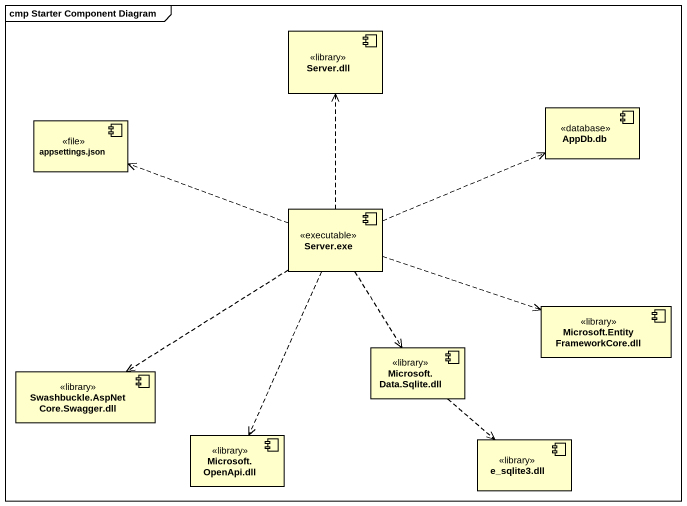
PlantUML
@startuml
mainframe cmp Starter Component Diagram
component "Server.dll" as Server_dll <<library>>
component "appsettings.json" as appsettings_json <<file>>
component "AppDb.db" as AppDb_db <<database>>
component "Server.exe" as Server_exe <<executable>>
component "Microsoft.EntityFrameworkCore.dll" as Microsoft <<library>>
component "Microsoft.Data.Sqlite.dll" as Microsoft_Data_Sqlite_dll <<library>>
component "Swashbuckle.AspNetCore.Swagger.dll" as Swashbuckle_AspNetCore <<library>>
component "Microsoft.OpenApi.dll" as Microsoft_OpenApi_dll <<library>>
component "e_sqlite3.dll" as e_sqlite3_dll <<library>>
Server_exe .up.> Server_dll
Server_exe .left.> appsettings_json
Server_exe .right.> AppDb_db
Server_exe .right.> Microsoft
Server_exe ..> Microsoft_Data_Sqlite_dll
Server_exe ..> Swashbuckle_AspNetCore
Server_exe ..> Microsoft_OpenApi_dll
Microsoft_Data_Sqlite_dll ..> e_sqlite3_dll
@enduml
